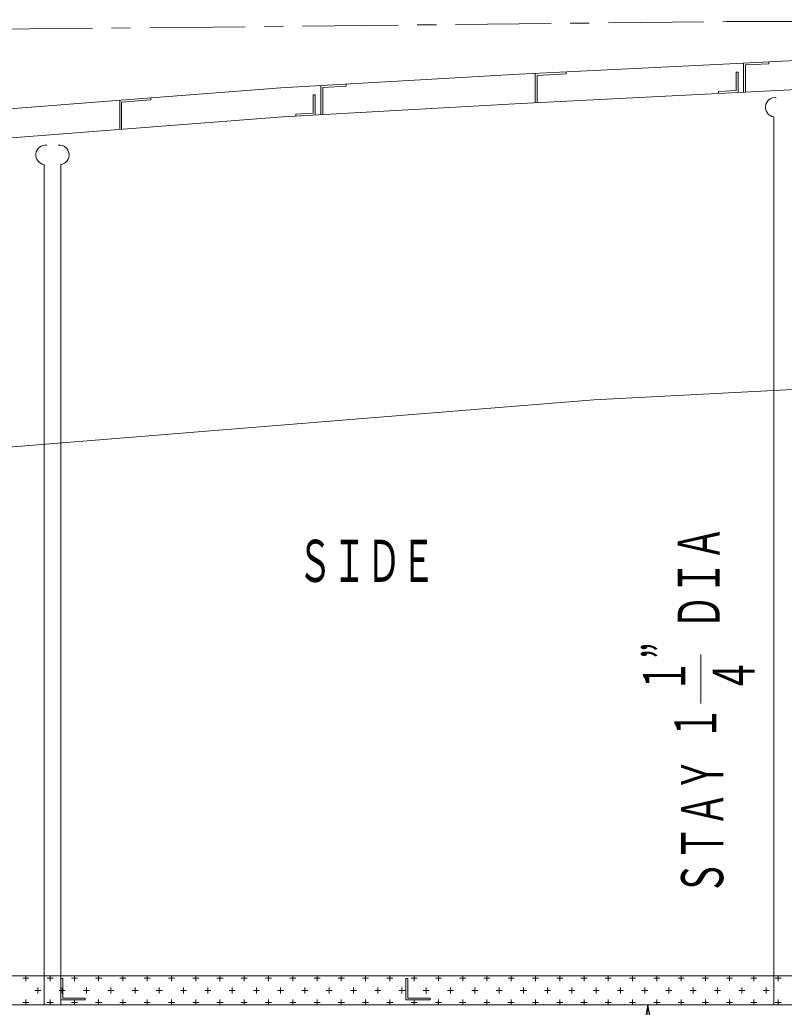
# Model space of a CAD drawing. Units: millimetres, scale not verified. Extents: x -28714 to 28714, y -20310 to 20310.
# Drawn here: x -6458 to -4458, y -8433 to -5848 of the extents above; entities that cross this region are included whole.
import ezdxf
from ezdxf.enums import TextEntityAlignment as Align

# ---------------------------------------------------------------- set-up
doc = ezdxf.new("R2010")
doc.units = ezdxf.units.MM
doc.header["$LTSCALE"] = 50
doc.linetypes.add('CHAIN1', pattern=[8, 5, -1, 1, -1])
doc.layers.add('0-0_0', color=3, linetype='Continuous', lineweight=18)
doc.layers.add('0-2_寸法', color=2, linetype='Continuous', lineweight=18)
doc.styles.add('ＭＳ ゴシック', font='')
doc.styles.get('ＭＳ ゴシック').set_extended_font_data('MS Gothic')

msp = doc.modelspace()

# ---------------------------------------------------------------- linework, layer by layer
at = {"layer": '0-0_0'}
for p, q in [((-4564.27, -6037.58), (-4564.27, -5961.28)), ((-4497.91, -5957.96), (-4497.91, -5963.05)), ((-5109.69, -6064.84), (-5109.69, -5988.54)), ((-4583.47, -5985.46), (-4578.39, -5985.46)), ((-4578.39, -5985.46), (-4578.39, -6038.28)), ((-5670.57, -6096.34), (-5670.57, -6020.02)), ((-5604.2, -6016.26), (-5604.2, -6021.35)), ((-5690.67, -6044.22), (-5685.59, -6044.22)), ((-5685.59, -6044.22), (-5685.59, -6097.19)), ((-4629.57, -6035.75), (-4629.57, -6040.84)), ((-6196.54, -6135.11), (-6196.54, -6058.68)), ((-5735.86, -6094.95), (-5735.86, -6100.03)), ((-4485.14, -6102.11), (-4485.14, -8426.8)), ((-6394.06, -6226.74), (-6394.06, -8426.8)), ((-6350.88, -6226.74), (-6350.88, -8426.8)), ((-8413.19, -8350.6), (-4235.61, -8350.6)), ((-6450.15, -8357.25), (-6434.28, -8357.25)), ((-6442.22, -8365.19), (-6442.22, -8350.6)), ((-6386.65, -8357.25), (-6370.78, -8357.25)), ((-6378.72, -8365.19), (-6378.72, -8350.6)), ((-6323.15, -8357.25), (-6307.28, -8357.25)), ((-6315.22, -8365.19), (-6315.22, -8350.6)), ((-6259.65, -8357.25), (-6243.78, -8357.25)), ((-6251.72, -8365.19), (-6251.72, -8350.6)), ((-6196.15, -8357.25), (-6180.28, -8357.25)), ((-6188.22, -8365.19), (-6188.22, -8350.6)), ((-6132.65, -8357.25), (-6116.78, -8357.25)), ((-6124.72, -8365.19), (-6124.72, -8350.6)), ((-6069.15, -8357.25), (-6053.28, -8357.25)), ((-6061.22, -8365.19), (-6061.22, -8350.6)), ((-6005.65, -8357.25), (-5989.78, -8357.25)), ((-5997.72, -8365.19), (-5997.72, -8350.6)), ((-5942.15, -8357.25), (-5926.28, -8357.25)), ((-5934.22, -8365.19), (-5934.22, -8350.6)), ((-5878.65, -8357.25), (-5862.78, -8357.25)), ((-5870.72, -8365.19), (-5870.72, -8350.6)), ((-5815.15, -8357.25), (-5799.28, -8357.25)), ((-5807.22, -8365.19), (-5807.22, -8350.6)), ((-5751.65, -8357.25), (-5735.78, -8357.25)), ((-5743.72, -8365.19), (-5743.72, -8350.6)), ((-5688.15, -8357.25), (-5672.28, -8357.25)), ((-5680.22, -8365.19), (-5680.22, -8350.6)), ((-5624.65, -8357.25), (-5608.78, -8357.25)), ((-5616.72, -8365.19), (-5616.72, -8350.6)), ((-5561.15, -8357.25), (-5545.28, -8357.25)), ((-5553.22, -8365.19), (-5553.22, -8350.6)), ((-5497.65, -8357.25), (-5481.78, -8357.25)), ((-5489.72, -8365.19), (-5489.72, -8350.6)), ((-5434.15, -8357.25), (-5418.28, -8357.25)), ((-5426.22, -8365.19), (-5426.22, -8350.6)), ((-5370.65, -8357.25), (-5354.78, -8357.25)), ((-5362.72, -8365.19), (-5362.72, -8350.6)), ((-5307.15, -8357.25), (-5291.28, -8357.25)), ((-5299.22, -8365.19), (-5299.22, -8350.6)), ((-5243.65, -8357.25), (-5227.78, -8357.25)), ((-5235.72, -8365.19), (-5235.72, -8350.6)), ((-5180.15, -8357.25), (-5164.28, -8357.25)), ((-5172.22, -8365.19), (-5172.22, -8350.6)), ((-5116.65, -8357.25), (-5100.78, -8357.25)), ((-5108.72, -8365.19), (-5108.72, -8350.6)), ((-5053.15, -8357.25), (-5037.28, -8357.25)), ((-5045.22, -8365.19), (-5045.22, -8350.6)), ((-4989.65, -8357.25), (-4973.78, -8357.25)), ((-4981.72, -8365.19), (-4981.72, -8350.6)), ((-4926.15, -8357.25), (-4910.28, -8357.25)), ((-4918.22, -8365.19), (-4918.22, -8350.6)), ((-4862.65, -8357.25), (-4846.78, -8357.25)), ((-4854.72, -8365.19), (-4854.72, -8350.6)), ((-4799.15, -8357.25), (-4783.28, -8357.25)), ((-4791.22, -8365.19), (-4791.22, -8350.6)), ((-4735.65, -8357.25), (-4719.78, -8357.25)), ((-4727.72, -8365.19), (-4727.72, -8350.6)), ((-4672.15, -8357.25), (-4656.28, -8357.25)), ((-4664.22, -8365.19), (-4664.22, -8350.6)), ((-4608.65, -8357.25), (-4592.78, -8357.25)), ((-4600.72, -8365.19), (-4600.72, -8350.6)), ((-4545.15, -8357.25), (-4529.28, -8357.25)), ((-4537.22, -8365.19), (-4537.22, -8350.6)), ((-4481.65, -8357.25), (-4465.78, -8357.25)), ((-4473.72, -8365.19), (-4473.72, -8350.6)), ((-6418.4, -8389), (-6402.53, -8389)), ((-6410.47, -8396.94), (-6410.47, -8381.07)), ((-6354.9, -8389), (-6339.03, -8389)), ((-6346.97, -8396.94), (-6346.97, -8381.07)), ((-6291.4, -8389), (-6275.53, -8389)), ((-6283.47, -8396.94), (-6283.47, -8381.07)), ((-6227.9, -8389), (-6212.03, -8389)), ((-6219.97, -8396.94), (-6219.97, -8381.07)), ((-6164.4, -8389), (-6148.53, -8389)), ((-6156.47, -8396.94), (-6156.47, -8381.07)), ((-6100.9, -8389), (-6085.03, -8389)), ((-6092.97, -8396.94), (-6092.97, -8381.07)), ((-6037.4, -8389), (-6021.53, -8389)), ((-6029.47, -8396.94), (-6029.47, -8381.07)), ((-5973.9, -8389), (-5958.03, -8389)), ((-5965.97, -8396.94), (-5965.97, -8381.07)), ((-5910.4, -8389), (-5894.53, -8389)), ((-5902.47, -8396.94), (-5902.47, -8381.07)), ((-5846.9, -8389), (-5831.03, -8389)), ((-5838.97, -8396.94), (-5838.97, -8381.07)), ((-5783.4, -8389), (-5767.53, -8389)), ((-5775.47, -8396.94), (-5775.47, -8381.07)), ((-5719.9, -8389), (-5704.03, -8389)), ((-5711.97, -8396.94), (-5711.97, -8381.07)), ((-5656.4, -8389), (-5640.53, -8389)), ((-5648.47, -8396.94), (-5648.47, -8381.07)), ((-5592.9, -8389), (-5577.03, -8389)), ((-5584.97, -8396.94), (-5584.97, -8381.07)), ((-5529.4, -8389), (-5513.53, -8389)), ((-5521.47, -8396.94), (-5521.47, -8381.07)), ((-5465.9, -8389), (-5450.03, -8389)), ((-5457.97, -8396.94), (-5457.97, -8381.07)), ((-5402.4, -8389), (-5386.53, -8389)), ((-5394.47, -8396.94), (-5394.47, -8381.07)), ((-5338.9, -8389), (-5323.03, -8389)), ((-5330.97, -8396.94), (-5330.97, -8381.07)), ((-5275.4, -8389), (-5259.53, -8389)), ((-5267.47, -8396.94), (-5267.47, -8381.07)), ((-5211.9, -8389), (-5196.03, -8389)), ((-5203.97, -8396.94), (-5203.97, -8381.07)), ((-5148.4, -8389), (-5132.53, -8389)), ((-5140.47, -8396.94), (-5140.47, -8381.07)), ((-5084.9, -8389), (-5069.03, -8389)), ((-5076.97, -8396.94), (-5076.97, -8381.07)), ((-5021.4, -8389), (-5005.53, -8389)), ((-5013.47, -8396.94), (-5013.47, -8381.07)), ((-4957.9, -8389), (-4942.03, -8389)), ((-4949.97, -8396.94), (-4949.97, -8381.07)), ((-4894.4, -8389), (-4878.53, -8389)), ((-4886.47, -8396.94), (-4886.47, -8381.07)), ((-4830.9, -8389), (-4815.03, -8389)), ((-4822.97, -8396.94), (-4822.97, -8381.07)), ((-4767.4, -8389), (-4751.53, -8389)), ((-4759.47, -8396.94), (-4759.47, -8381.07)), ((-4703.9, -8389), (-4688.03, -8389)), ((-4695.97, -8396.94), (-4695.97, -8381.07)), ((-4640.4, -8389), (-4624.53, -8389)), ((-4632.47, -8396.94), (-4632.47, -8381.07)), ((-4576.9, -8389), (-4561.03, -8389)), ((-4568.97, -8396.94), (-4568.97, -8381.07)), ((-4513.4, -8389), (-4497.53, -8389)), ((-4505.47, -8396.94), (-4505.47, -8381.07)), ((-8425.89, -8426.8), (-3395.03, -8426.8)), ((-6450.15, -8420.75), (-6434.28, -8420.75)), ((-6442.22, -8426.8), (-6442.22, -8412.82)), ((-6386.65, -8420.75), (-6370.78, -8420.75)), ((-6378.72, -8426.8), (-6378.72, -8412.82)), ((-6323.15, -8420.75), (-6307.28, -8420.75)), ((-6315.22, -8426.8), (-6315.22, -8412.82)), ((-6259.65, -8420.75), (-6243.78, -8420.75)), ((-6251.72, -8426.8), (-6251.72, -8412.82)), ((-6196.15, -8420.75), (-6180.28, -8420.75)), ((-6188.22, -8426.8), (-6188.22, -8412.82)), ((-6132.65, -8420.75), (-6116.78, -8420.75)), ((-6124.72, -8426.8), (-6124.72, -8412.82)), ((-6069.15, -8420.75), (-6053.28, -8420.75)), ((-6061.22, -8426.8), (-6061.22, -8412.82)), ((-6005.65, -8420.75), (-5989.78, -8420.75)), ((-5997.72, -8426.8), (-5997.72, -8412.82)), ((-5942.15, -8420.75), (-5926.28, -8420.75)), ((-5934.22, -8426.8), (-5934.22, -8412.82)), ((-5878.65, -8420.75), (-5862.78, -8420.75)), ((-5870.72, -8426.8), (-5870.72, -8412.82)), ((-5815.15, -8420.75), (-5799.28, -8420.75)), ((-5807.22, -8426.8), (-5807.22, -8412.82)), ((-5751.65, -8420.75), (-5735.78, -8420.75)), ((-5743.72, -8426.8), (-5743.72, -8412.82)), ((-5688.15, -8420.75), (-5672.28, -8420.75)), ((-5680.22, -8426.8), (-5680.22, -8412.82)), ((-5624.65, -8420.75), (-5608.78, -8420.75)), ((-5616.72, -8426.8), (-5616.72, -8412.82)), ((-5561.15, -8420.75), (-5545.28, -8420.75)), ((-5553.22, -8426.8), (-5553.22, -8412.82)), ((-5497.65, -8420.75), (-5481.78, -8420.75)), ((-5489.72, -8426.8), (-5489.72, -8412.82)), ((-5434.15, -8420.75), (-5418.28, -8420.75)), ((-5426.22, -8426.8), (-5426.22, -8412.82)), ((-5370.65, -8420.75), (-5354.78, -8420.75)), ((-5362.72, -8426.8), (-5362.72, -8412.82)), ((-5307.15, -8420.75), (-5291.28, -8420.75)), ((-5299.22, -8426.8), (-5299.22, -8412.82)), ((-5243.65, -8420.75), (-5227.78, -8420.75)), ((-5235.72, -8426.8), (-5235.72, -8412.82)), ((-5180.15, -8420.75), (-5164.28, -8420.75)), ((-5172.22, -8426.8), (-5172.22, -8412.82)), ((-5116.65, -8420.75), (-5100.78, -8420.75)), ((-5108.72, -8426.8), (-5108.72, -8412.82)), ((-5053.15, -8420.75), (-5037.28, -8420.75)), ((-5045.22, -8426.8), (-5045.22, -8412.82)), ((-4989.65, -8420.75), (-4973.78, -8420.75)), ((-4981.72, -8426.8), (-4981.72, -8412.82)), ((-4926.15, -8420.75), (-4910.28, -8420.75)), ((-4918.22, -8426.8), (-4918.22, -8412.82)), ((-4862.65, -8420.75), (-4846.78, -8420.75)), ((-4854.72, -8426.8), (-4854.72, -8412.82)), ((-4799.15, -8420.75), (-4783.28, -8420.75)), ((-4791.22, -8426.8), (-4791.22, -8412.82)), ((-4735.65, -8420.75), (-4719.78, -8420.75)), ((-4727.72, -8426.8), (-4727.72, -8412.82)), ((-4672.15, -8420.75), (-4656.28, -8420.75)), ((-4664.22, -8426.8), (-4664.22, -8412.82)), ((-4608.65, -8420.75), (-4592.78, -8420.75)), ((-4600.72, -8426.8), (-4600.72, -8412.82)), ((-4545.15, -8420.75), (-4529.28, -8420.75)), ((-4537.22, -8426.8), (-4537.22, -8412.82)), ((-4481.65, -8420.75), (-4465.78, -8420.75)), ((-4473.72, -8426.8), (-4473.72, -8412.82))]:
    msp.add_line(p, q, dxfattribs=at)
for points in [[(-12307.01, -6900.48), (-11318.92, -6679.4), (-10697.07, -6567.71), (-10110.23, -6475.73), (-9564.09, -6392.69), (-9086.05, -6339.9), (-8517.1, -6271.32), (-7972.24, -6215.17), (-7334.16, -6147.1), (-6238.38, -6061.94), (-5775.23, -6025.94), (-5151.31, -5990.62), (-4617.28, -5963.93), (-4031.09, -5934.63), (-3569.55, -5915.69), (-2935.32, -5897.23), (-1816.43, -5864.67), (-1376.12, -5864.67), (-719.23, -5847.85), (307.44, -5847.85)], [(-12290.87, -6974.96), (-11303.86, -6754.12), (-10684.43, -6642.86), (-10098.61, -6551.04), (-9554.18, -6468.25), (-9077.31, -6415.6), (-8508.63, -6347.05), (-7964.29, -6290.95), (-7327.16, -6222.99), (-6232.47, -6137.91), (-5770.13, -6101.97), (-5147.25, -6066.71), (-4613.48, -6040.04), (-4027.62, -6010.76), (-3566.88, -5991.84), (-2933.11, -5973.4), (-1815.33, -5940.87), (-1375.14, -5940.87), (-718.26, -5924.05), (307.86, -5924.05)], [(-4559.19, -6037.58), (-4559.19, -5966.11), (-4497.91, -5963.05)], [(-5104.61, -6064.58), (-5104.61, -5993.37), (-5028.65, -5989.58), (-5028.65, -5984.28)], [(-4629.57, -6035.75), (-4583.47, -6033.45), (-4583.47, -5985.46)], [(-5665.49, -6096.34), (-5665.49, -6024.82), (-5604.2, -6021.35)], [(-5735.86, -6094.95), (-5690.67, -6092.39), (-5690.67, -6044.22)], [(-6191.46, -6134.72), (-6191.46, -6063.38), (-6115.49, -6057.48), (-6115.49, -6052.39)], [(-16734.22, -9127.84), (-15704.23, -8702.51), (-14508.76, -8310.2), (-13567.41, -8065.29), (-12531.28, -7826.91), (-12323.33, -7779.07), (-10515.1, -7455.21), (-9035.39, -7243.79), (-8141.54, -7136.81), (-6746.95, -6987.51), (-4955.97, -6842.71), (-3662.94, -6775.5), (-1969.87, -6714.38), (-1201.03, -6701.03), (61.25, -6671.74)]]:
    msp.add_lwpolyline(points, dxfattribs=at)
at = {"layer": '0-0_0', "color": 4, "linetype": 'CHAIN1'}
msp.add_lwpolyline([(-6518, -5872.82), (-4608.92, -5852.81), (-1845.32, -5852.81)], dxfattribs=at)
at = {"layer": '0-0_0'}
for points in [[(-6345.8, -8358.29), (-6345.8, -8409.02), (-6287.38, -8409.02), (-6287.38, -8414.1), (-6350.88, -8414.1), (-6350.88, -8358.29)], [(-5443.11, -8358.29), (-5443.11, -8409.02), (-5384.69, -8409.02), (-5384.69, -8414.1), (-5448.19, -8414.1), (-5448.19, -8358.29)]]:
    msp.add_lwpolyline(points, close=True, dxfattribs=at)
for centre, start, end in [((-4481.94, -6077.03), 82.73044, 262.73044), ((-6390.86, -6201.65), 82.73044, 262.73044), ((-6354.08, -6201.65), 277.26956, 97.26956)]:
    msp.add_arc(centre, 25.29, start, end, dxfattribs=at)
at = {"layer": '0-2_寸法'}
for p, q in [((-4676.43, -7637.83), (-4676.43, -7509.59)), ((-4814.61, -8426.8), (-4838.93, -8564.67))]:
    msp.add_line(p, q, dxfattribs=at)
msp.add_lwpolyline([(-4814.61, -10141.3), (-4814.61, -8426.8), (-4790.3, -8564.67)], dxfattribs=at)

# ---------------------------------------------------------------- texts
at = {"layer": '0-2_寸法', "style": 'ＭＳ ゴシック', "width": 0.6}
msp.add_text('ＳＩＤＥ', height=110, dxfattribs=at).set_placement((-5730.77, -7352.42), align=Align.BOTTOM_LEFT)
for s, p in [('ＤＩＡ', (-4593.57, -7443.37)), ('１”', (-4683.9, -7611.25)), ('４', (-4502.1, -7610.44)), ('１', (-4602.39, -7734.72)), ('ＳＴＡＹ', (-4584.56, -8139.46))]:
    msp.add_text(s, height=110, rotation=90, dxfattribs=at).set_placement(p, align=Align.BOTTOM_LEFT)

doc.saveas('drawing.dxf')
